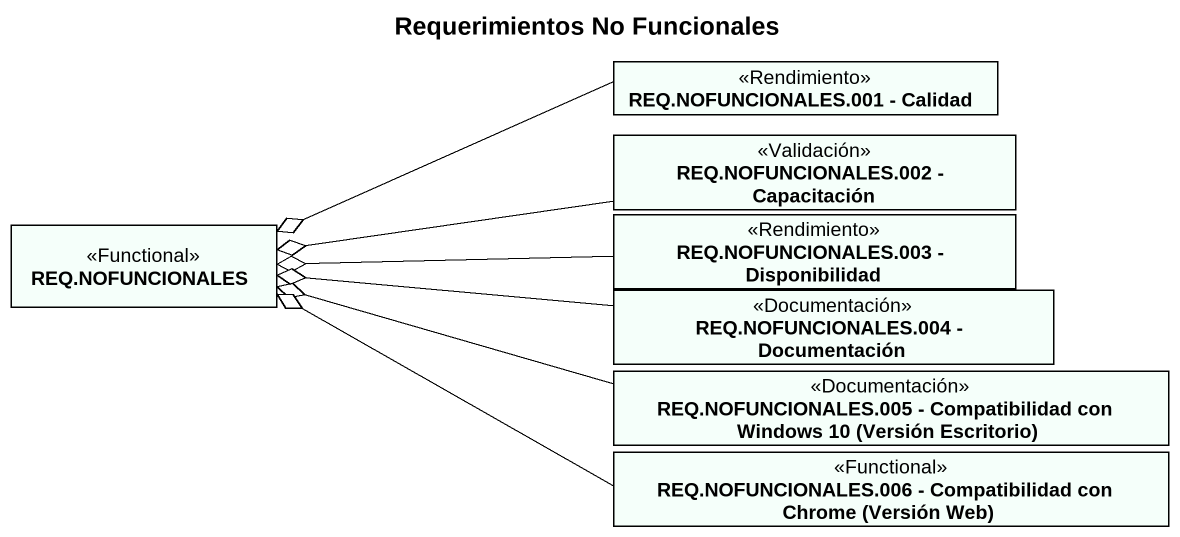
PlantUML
@startuml
title Requerimientos No Funcionales
hide circle
hide empty members
class "REQ.NOFUNCIONALES.001 - Calidad" as REQ_NOFUNCIONALES_001 <<Rendimiento>> #F5FFFA
class "REQ.NOFUNCIONALES.002 - Capacitación" as REQ_NOFUNCIONALES_002 <<Validación>> #F5FFFA
class "REQ.NOFUNCIONALES" as REQ_NOFUNCIONALES <<Functional>> #F5FFFA
class "REQ.NOFUNCIONALES.003 - Disponibilidad" as REQ_NOFUNCIONALES_003 <<Rendimiento>> #F5FFFA
class "REQ.NOFUNCIONALES.004 - Documentación" as REQ_NOFUNCIONALES_004 <<Documentación>> #F5FFFA
class "REQ.NOFUNCIONALES.005 - Compatibilidad con Windows 10 (Versión Escritorio)" as REQ_NOFUNCIONALES_005 <<Documentación>> #F5FFFA
class "REQ.NOFUNCIONALES.006 - Compatibilidad con Chrome (Versión Web)" as REQ_NOFUNCIONALES_006 <<Functional>> #F5FFFA
REQ_NOFUNCIONALES_001 -left-o REQ_NOFUNCIONALES
REQ_NOFUNCIONALES_002 -left-o REQ_NOFUNCIONALES
REQ_NOFUNCIONALES_003 -left-o REQ_NOFUNCIONALES
REQ_NOFUNCIONALES_004 -left-o REQ_NOFUNCIONALES
REQ_NOFUNCIONALES_005 -left-o REQ_NOFUNCIONALES
REQ_NOFUNCIONALES_006 -left-o REQ_NOFUNCIONALES
@enduml
